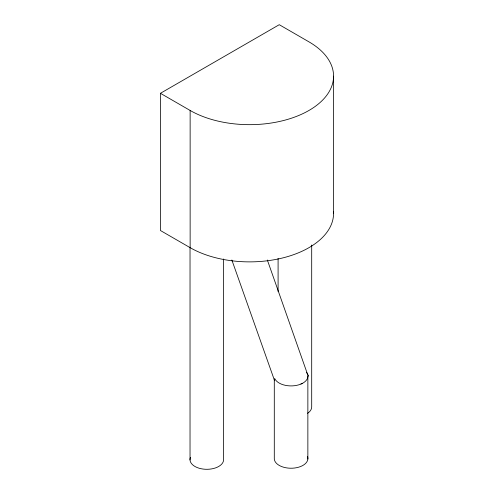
<?xml version="1.0" encoding="UTF-8"?>
<svg xmlns="http://www.w3.org/2000/svg" width="494" height="494" viewBox="0 0 494 494"><rect width="100%" height="100%" fill="white"/><g stroke="black" fill="none" stroke-linecap="round" stroke-linejoin="round"><path stroke-width="0.74" d="M160.427 93.304L279.258 24.7L308.96 41.854A84.023 48.511 0 0 1 308.96 110.458A84.023 48.511 0 0 1 190.134 110.458L160.427 93.304L160.427 230.513L190.134 247.667A84.023 48.511 0 0 0 282.883 257.893A84.023 48.511 0 0 0 333.53 211.883M300.902 383.986L302.316 383.424M231.859 260.011L274.621 380.775M267.347 260.011L307.515 374.199M333.574 76.156L333.574 213.365M311.695 245.024L311.695 406.784A16.802 9.701 0 0 1 307.558 413.317M307.861 459.05L307.861 376.724L308.46 375.699A16.802 5.737 -19.5 0 0 307.546 374.44M278.091 258.424L278.091 291.553M274.293 378.774L274.293 458.024A16.802 9.701 0 0 0 292.386 468.207A16.802 9.701 0 0 0 307.515 456.524M223.615 258.98L223.615 459.259A16.802 9.701 0 0 1 205.22 469.263A16.802 9.701 0 0 1 190.443 457.425M190.134 110.458L190.134 247.667M190.029 247.346L190.029 459.951M306.521 372.383A16.802 9.701 0 0 1 296.678 385.357A16.802 9.701 0 0 1 274.899 378.836"/></g></svg>
